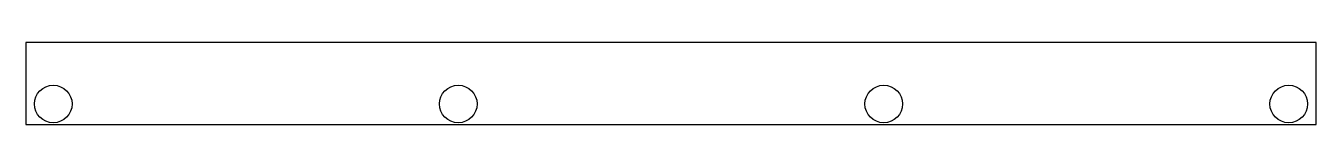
# Model space of a CAD drawing. Header units: millimetres. Extents: x -94 to 94, y -12 to 0.
import ezdxf

# ---------------------------------------------------------------- set-up
doc = ezdxf.new("R2010")
doc.units = ezdxf.units.MM

msp = doc.modelspace()

# ---------------------------------------------------------------- linework, layer by layer
at = {"layer": 'CUT'}
for p, q in [((94, 0), (-94, 0)), ((-94, 0), (-94, -12)), ((94, -12), (94, 0)), ((-94, -12), (94, -12))]:
    msp.add_line(p, q, dxfattribs=at)
for centre in [(-90, -9), (-31, -9), (31, -9), (90, -9)]:
    msp.add_circle(centre, 2.75, dxfattribs=at)

doc.saveas('drawing.dxf')
